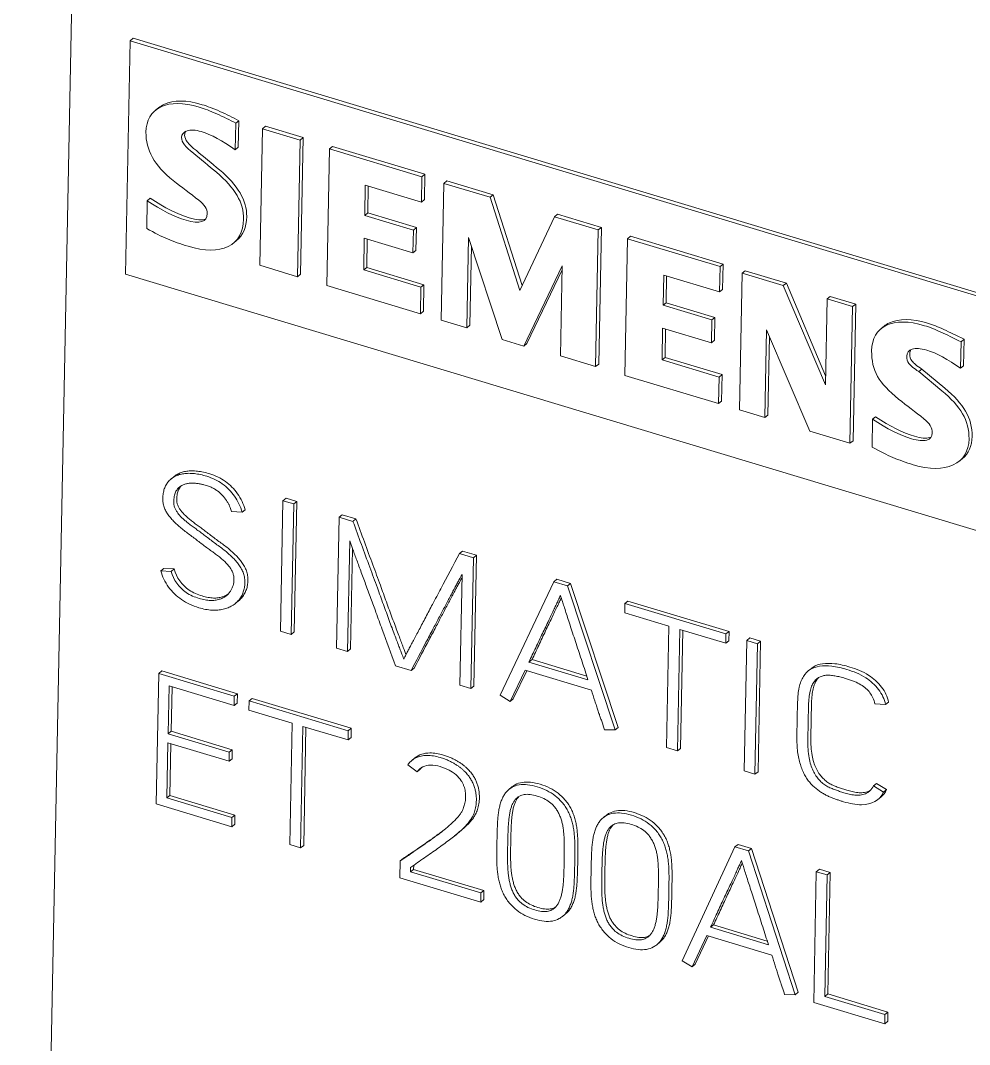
# Model space of a CAD drawing. Header units: inches. Extents: x 9220 to 92460, y -39241 to 4813.
# Drawn here: x 74477.16 to 74493.91, y -32942.68 to -32924.61 of the extents above; entities that cross this region are included whole.
import ezdxf

# ---------------------------------------------------------------- set-up
doc = ezdxf.new("R2010")
doc.units = ezdxf.units.IN
doc.header["$MEASUREMENT"] = 0

# ---------------------------------------------------------------- blocks, each defined once
blk = doc.blocks.new('A$C24EF5112')
at = {"color": 0, "linetype": 'Continuous', "lineweight": 0, "extrusion": (1.17636e-17, 0.017452, 0.999848)}
for p, q in [((-236.804, 316.416), (-241.044, 98.2)), ((-236.1, 215.206), (-235.963, 215.317)), ((-235.963, 215.317), (-196.91, 203.553)), ((-236.1, 215.206), (-236.305, 204.676)), ((-197.047, 203.442), (-236.1, 215.206)), ((-234.954, 212.066), (-234.817, 212.177)), ((-231.33, 211.486), (-231.353, 210.288)), ((-231.33, 211.486), (-231.192, 211.596)), ((-231.216, 210.399), (-231.192, 211.596)), ((-230.245, 205.071), (-230.125, 211.235)), ((-230.125, 211.235), (-229.988, 211.345)), ((-230.125, 211.235), (-228.42, 210.721)), ((-228.283, 210.832), (-229.988, 211.345)), ((-228.42, 210.721), (-228.54, 204.558)), ((-228.42, 210.721), (-228.283, 210.832)), ((-228.402, 204.668), (-228.283, 210.832)), ((-231.353, 210.288), (-231.216, 210.399)), ((-227.22, 204.16), (-227.101, 210.324)), ((-227.101, 210.324), (-226.963, 210.434)), ((-227.101, 210.324), (-222.929, 209.067)), ((-222.791, 209.178), (-226.963, 210.434)), ((-222.929, 209.067), (-222.951, 207.927)), ((-222.929, 209.067), (-222.791, 209.178)), ((-222.813, 208.038), (-222.791, 209.178)), ((-221.933, 208.767), (-221.796, 208.878)), ((-219.715, 208.251), (-221.796, 208.878)), ((-225.482, 208.689), (-225.508, 207.325)), ((-222.951, 207.927), (-225.482, 208.689)), ((-225.371, 207.435), (-225.347, 208.649)), ((-222.053, 202.604), (-221.933, 208.767)), ((-221.933, 208.767), (-219.853, 208.14)), ((-235.348, 206.735), (-235.324, 207.988)), ((-235.324, 207.988), (-235.186, 208.099)), ((-222.951, 207.927), (-222.813, 208.038)), ((-219.853, 208.14), (-219.715, 208.251)), ((-219.853, 208.14), (-218.504, 203.942)), ((-218.402, 204.161), (-219.715, 208.251)), ((-225.508, 207.325), (-225.371, 207.435)), ((-225.508, 207.325), (-223.312, 206.663)), ((-223.175, 206.774), (-225.371, 207.435)), ((-218.504, 203.942), (-216.945, 207.264)), ((-216.945, 207.264), (-216.808, 207.375)), ((-216.945, 207.264), (-214.967, 206.669)), ((-214.83, 206.779), (-216.808, 207.375)), ((-223.312, 206.663), (-223.332, 205.637)), ((-223.312, 206.663), (-223.175, 206.774)), ((-223.195, 205.747), (-223.175, 206.774)), ((-214.967, 206.669), (-215.087, 200.505)), ((-214.967, 206.669), (-214.83, 206.779)), ((-214.949, 200.616), (-214.83, 206.779)), ((-231.428, 206.078), (-231.291, 206.188)), ((-225.528, 206.298), (-225.556, 204.861)), ((-223.332, 205.637), (-225.528, 206.298)), ((-225.419, 204.972), (-225.394, 206.258)), ((-220.823, 206.324), (-220.902, 202.257)), ((-219.313, 201.722), (-220.823, 206.324)), ((-213.769, 200.108), (-213.649, 206.272)), ((-213.649, 206.272), (-213.512, 206.382)), ((-213.649, 206.272), (-209.474, 205.014)), ((-209.336, 205.124), (-213.512, 206.382)), ((-223.332, 205.637), (-223.195, 205.747)), ((-220.764, 202.368), (-220.695, 205.935)), ((-236.305, 204.676), (-197.252, 192.912)), ((-228.54, 204.558), (-230.245, 205.071)), ((-225.556, 204.861), (-225.419, 204.972)), ((-225.556, 204.861), (-222.972, 204.083)), ((-222.835, 204.194), (-225.419, 204.972)), ((-216.598, 205.051), (-218.332, 201.427)), ((-218.195, 201.538), (-216.601, 204.868)), ((-216.677, 200.984), (-216.598, 205.051)), ((-209.474, 205.014), (-209.496, 203.874)), ((-209.474, 205.014), (-209.336, 205.124)), ((-209.358, 203.985), (-209.336, 205.124)), ((-208.599, 198.551), (-208.48, 204.714)), ((-208.48, 204.714), (-208.342, 204.825)), ((-208.48, 204.714), (-206.619, 204.154)), ((-206.482, 204.265), (-208.342, 204.825)), ((-228.54, 204.558), (-228.402, 204.668)), ((-212.017, 204.633), (-212.044, 203.269)), ((-209.496, 203.874), (-212.017, 204.633)), ((-211.906, 203.38), (-211.883, 204.593)), ((-206.619, 204.154), (-206.482, 204.265)), ((-204.708, 200.089), (-206.482, 204.265)), ((-222.995, 202.888), (-227.22, 204.16)), ((-222.972, 204.083), (-222.995, 202.888)), ((-222.972, 204.083), (-222.835, 204.194)), ((-222.858, 202.998), (-222.835, 204.194)), ((-209.496, 203.874), (-209.358, 203.985)), ((-206.619, 204.154), (-204.716, 199.675)), ((-212.044, 203.269), (-211.906, 203.38)), ((-209.709, 202.718), (-211.906, 203.38)), ((-204.716, 199.675), (-204.641, 203.558)), ((-204.641, 203.558), (-204.504, 203.669)), ((-204.641, 203.558), (-203.49, 203.211)), ((-203.353, 203.322), (-204.504, 203.669)), ((-203.49, 203.211), (-203.353, 203.322)), ((-203.472, 197.159), (-203.353, 203.322)), ((-222.995, 202.888), (-222.858, 202.998)), ((-212.044, 203.269), (-209.846, 202.607)), ((-203.49, 203.211), (-203.61, 197.048)), ((-220.902, 202.257), (-222.053, 202.604)), ((-220.902, 202.257), (-220.764, 202.368)), ((-209.846, 202.607), (-209.866, 201.58)), ((-209.846, 202.607), (-209.709, 202.718)), ((-209.729, 201.691), (-209.709, 202.718)), ((-212.064, 202.242), (-212.091, 200.806)), ((-209.866, 201.58), (-212.064, 202.242)), ((-211.954, 200.916), (-211.929, 202.202)), ((-207.372, 202.158), (-207.449, 198.204)), ((-205.419, 197.593), (-207.372, 202.158)), ((-202.208, 202.214), (-202.071, 202.325)), ((-218.332, 201.427), (-219.313, 201.722)), ((-218.332, 201.427), (-218.195, 201.538)), ((-209.866, 201.58), (-209.729, 201.691)), ((-207.311, 198.315), (-207.243, 201.856)), ((-198.595, 201.625), (-198.618, 200.427)), ((-198.595, 201.625), (-198.458, 201.736)), ((-198.481, 200.538), (-198.458, 201.736)), ((-215.087, 200.505), (-216.677, 200.984)), ((-215.087, 200.505), (-214.949, 200.616)), ((-212.091, 200.806), (-211.954, 200.916)), ((-212.091, 200.806), (-209.519, 200.031)), ((-209.382, 200.141), (-211.954, 200.916)), ((-198.618, 200.427), (-198.481, 200.538)), ((-209.542, 198.835), (-213.769, 200.108)), ((-209.519, 200.031), (-209.382, 200.141)), ((-209.405, 198.946), (-209.382, 200.141)), ((-200.506, 200.274), (-200.369, 200.385)), ((-200.506, 200.274), (-199.47, 199.411)), ((-199.333, 199.522), (-200.369, 200.385)), ((-209.519, 200.031), (-209.542, 198.835)), ((-209.542, 198.835), (-209.405, 198.946)), ((-207.449, 198.204), (-208.599, 198.551)), ((-207.449, 198.204), (-207.311, 198.315)), ((-202.589, 198.128), (-202.452, 198.238)), ((-202.613, 196.874), (-202.589, 198.128)), ((-203.61, 197.048), (-205.419, 197.593)), ((-203.61, 197.048), (-203.472, 197.159)), ((-198.678, 196.236), (-198.541, 196.347)), ((-234.097, 195.555), (-234.234, 195.444)), ((-229.061, 194.563), (-229.198, 194.452)), ((-228.576, 194.417), (-229.061, 194.563)), ((-230.902, 194.047), (-231.04, 193.937)), ((-229.198, 194.452), (-229.312, 188.566)), ((-228.714, 194.306), (-229.198, 194.452)), ((-228.828, 188.42), (-228.714, 194.306)), ((-228.576, 194.417), (-228.714, 194.306)), ((-228.691, 188.531), (-228.576, 194.417)), ((-231.516, 193.965), (-231.04, 193.937)), ((-226.66, 193.704), (-226.775, 187.802)), ((-226.523, 193.815), (-226.66, 193.704)), ((-226.04, 193.518), (-226.66, 193.704)), ((-225.903, 193.628), (-226.523, 193.815)), ((-225.903, 193.628), (-226.04, 193.518)), ((-226.281, 187.653), (-226.184, 192.639)), ((-226.144, 187.764), (-226.056, 192.28)), ((-221.099, 192.181), (-221.236, 192.07)), ((-220.606, 191.881), (-221.236, 192.07)), ((-220.469, 191.991), (-221.099, 192.181)), ((-220.721, 185.978), (-220.606, 191.881)), ((-220.469, 191.991), (-220.606, 191.881)), ((-220.584, 186.089), (-220.469, 191.991)), ((-234.578, 191.399), (-234.715, 191.289)), ((-234.238, 191.26), (-234.715, 191.289)), ((-234.101, 191.371), (-234.578, 191.399)), ((-234.101, 191.371), (-234.238, 191.26)), ((-221.118, 191.129), (-221.215, 186.127)), ((-216.837, 190.905), (-216.974, 190.795)), ((-216.217, 190.719), (-216.837, 190.905)), ((-216.974, 190.795), (-219.402, 185.671)), ((-216.354, 190.608), (-216.974, 190.795)), ((-216.217, 190.719), (-216.354, 190.608)), ((-214.211, 184.108), (-216.354, 190.608)), ((-214.073, 184.218), (-216.217, 190.719)), ((-231.217, 189.918), (-231.354, 189.808)), ((-213.631, 189.923), (-213.769, 189.813)), ((-209.069, 188.549), (-213.631, 189.923)), ((-213.769, 189.813), (-213.777, 189.395)), ((-209.207, 188.438), (-213.769, 189.813)), ((-213.777, 189.395), (-211.781, 188.794)), ((-229.312, 188.566), (-228.828, 188.42)), ((-228.691, 188.531), (-228.828, 188.42)), ((-211.781, 188.794), (-211.888, 183.317)), ((-211.394, 183.168), (-211.287, 188.645)), ((-211.287, 188.645), (-209.215, 188.021)), ((-211.257, 183.279), (-211.153, 188.605)), ((-209.069, 188.549), (-209.207, 188.438)), ((-209.077, 188.132), (-209.069, 188.549)), ((-209.215, 188.021), (-209.207, 188.438)), ((-209.077, 188.132), (-209.215, 188.021)), ((-208.267, 188.147), (-208.382, 182.261)), ((-208.13, 188.258), (-208.267, 188.147)), ((-207.783, 188.001), (-208.267, 188.147)), ((-207.646, 188.112), (-208.13, 188.258)), ((-207.646, 188.112), (-207.783, 188.001)), ((-207.76, 182.226), (-207.646, 188.112)), ((-226.775, 187.802), (-226.281, 187.653)), ((-226.144, 187.764), (-226.281, 187.653)), ((-207.897, 182.115), (-207.783, 188.001)), ((-217.959, 187.283), (-218.097, 187.172)), ((-215.433, 186.37), (-218.097, 187.172)), ((-215.487, 186.538), (-217.959, 187.283)), ((-234.806, 186.659), (-234.921, 180.773)), ((-234.669, 186.769), (-234.806, 186.659)), ((-231.394, 185.631), (-234.806, 186.659)), ((-231.257, 185.742), (-234.669, 186.769)), ((-224.121, 187.002), (-223.414, 186.789)), ((-223.277, 186.9), (-223.414, 186.789)), ((-218.94, 185.4), (-218.27, 186.804)), ((-218.803, 185.511), (-218.196, 186.782)), ((-218.27, 186.804), (-215.277, 185.903)), ((-205.353, 186.886), (-205.491, 186.775)), ((-234.381, 183.937), (-234.339, 186.098)), ((-234.339, 186.098), (-231.402, 185.213)), ((-234.244, 184.048), (-234.205, 186.058)), ((-231.257, 185.742), (-231.394, 185.631)), ((-231.265, 185.324), (-231.257, 185.742)), ((-221.215, 186.127), (-220.721, 185.978)), ((-220.584, 186.089), (-220.721, 185.978)), ((-231.402, 185.213), (-231.394, 185.631)), ((-231.265, 185.324), (-231.402, 185.213)), ((-230.729, 185.422), (-230.737, 185.005)), ((-230.591, 185.533), (-230.729, 185.422)), ((-226.252, 184.074), (-230.729, 185.422)), ((-226.114, 184.184), (-230.591, 185.533)), ((-219.402, 185.671), (-218.94, 185.4)), ((-218.803, 185.511), (-218.94, 185.4)), ((-205.973, 185.373), (-206.003, 183.817)), ((-205.372, 183.779), (-205.342, 185.335)), ((-202.487, 185.294), (-202.01, 185.25)), ((-201.873, 185.36), (-202.01, 185.25)), ((-230.737, 185.005), (-228.779, 184.415)), ((-205.509, 183.669), (-205.479, 185.224)), ((-228.779, 184.415), (-228.885, 178.938)), ((-234.244, 184.048), (-234.381, 183.937)), ((-231.625, 183.106), (-234.381, 183.937)), ((-231.487, 183.217), (-234.244, 184.048)), ((-228.4, 178.792), (-228.294, 184.269)), ((-228.294, 184.269), (-226.26, 183.656)), ((-228.263, 178.903), (-228.16, 184.228)), ((-226.26, 183.656), (-226.252, 184.074)), ((-226.114, 184.184), (-226.252, 184.074)), ((-226.122, 183.767), (-226.114, 184.184)), ((-214.688, 184.12), (-214.211, 184.108)), ((-214.073, 184.218), (-214.211, 184.108)), ((-234.438, 181.039), (-234.389, 183.527)), ((-234.389, 183.527), (-231.633, 182.697)), ((-234.3, 181.149), (-234.255, 183.487)), ((-226.122, 183.767), (-226.26, 183.656)), ((-231.633, 182.697), (-231.625, 183.106)), ((-231.487, 183.217), (-231.625, 183.106)), ((-231.495, 182.808), (-231.487, 183.217)), ((-211.888, 183.317), (-211.394, 183.168)), ((-211.257, 183.279), (-211.394, 183.168)), ((-231.495, 182.808), (-231.633, 182.697)), ((-223.566, 182.54), (-223.142, 182.223)), ((-223.249, 182.847), (-223.386, 182.737)), ((-223.005, 182.334), (-223.142, 182.223)), ((-208.382, 182.261), (-207.897, 182.115)), ((-207.76, 182.226), (-207.897, 182.115)), ((-202.412, 181.694), (-202.549, 181.583)), ((-202.097, 181.307), (-202.549, 181.583)), ((-201.959, 181.417), (-202.412, 181.694)), ((-234.3, 181.149), (-234.438, 181.039)), ((-231.363, 180.265), (-234.3, 181.149)), ((-218.863, 181.536), (-219.001, 181.425)), ((-201.959, 181.417), (-202.097, 181.307)), ((-234.921, 180.773), (-231.508, 179.745)), ((-231.5, 180.154), (-234.438, 181.039)), ((-202.213, 181.081), (-202.35, 180.97)), ((-231.363, 180.265), (-231.5, 180.154)), ((-231.371, 179.855), (-231.363, 180.265)), ((-214.614, 180.256), (-214.752, 180.145)), ((-231.508, 179.745), (-231.5, 180.154)), ((-231.371, 179.855), (-231.508, 179.745)), ((-221.32, 179.438), (-221.457, 179.327)), ((-228.885, 178.938), (-228.4, 178.792)), ((-228.263, 178.903), (-228.4, 178.792)), ((-219.54, 179.129), (-219.542, 179.039)), ((-219.057, 178.893), (-219.055, 178.983)), ((-218.92, 179.003), (-218.918, 179.093)), ((-208.799, 178.833), (-211.184, 173.697)), ((-208.662, 178.944), (-208.799, 178.833)), ((-208.191, 178.65), (-208.799, 178.833)), ((-208.054, 178.76), (-208.662, 178.944)), ((-223.713, 178.347), (-223.771, 178.307)), ((-208.054, 178.76), (-208.191, 178.65)), ((-206.089, 172.162), (-208.191, 178.65)), ((-205.952, 172.273), (-208.054, 178.76)), ((-223.909, 178.197), (-223.923, 177.443)), ((-223.771, 178.307), (-223.909, 178.197)), ((-223.85, 178.237), (-223.909, 178.197)), ((-223.44, 177.71), (-223.436, 177.906)), ((-223.303, 177.82), (-223.299, 178.002)), ((-216.508, 178.215), (-216.51, 178.125)), ((-216.034, 177.982), (-216.033, 178.072)), ((-215.897, 178.093), (-215.895, 178.183)), ((-223.923, 177.443), (-220.273, 176.344)), ((-223.303, 177.82), (-223.44, 177.71)), ((-220.265, 176.753), (-223.44, 177.71)), ((-220.128, 176.864), (-223.303, 177.82)), ((-215.291, 177.849), (-215.293, 177.759)), ((-214.808, 177.613), (-214.806, 177.703)), ((-214.671, 177.723), (-214.669, 177.813)), ((-205.13, 177.711), (-205.245, 171.817)), ((-204.993, 177.822), (-205.13, 177.711)), ((-204.646, 177.565), (-205.13, 177.711)), ((-204.508, 177.676), (-204.993, 177.822)), ((-204.752, 172.088), (-204.646, 177.565)), ((-204.508, 177.676), (-204.646, 177.565)), ((-204.615, 172.199), (-204.508, 177.676)), ((-220.273, 176.344), (-220.265, 176.753)), ((-220.128, 176.864), (-220.265, 176.753)), ((-220.136, 176.455), (-220.128, 176.864)), ((-212.259, 176.935), (-212.261, 176.845)), ((-211.785, 176.702), (-211.784, 176.792)), ((-211.648, 176.813), (-211.646, 176.903)), ((-220.136, 176.455), (-220.273, 176.344)), ((-216.441, 175.811), (-216.578, 175.7)), ((-209.765, 175.315), (-209.902, 175.204)), ((-207.288, 174.417), (-209.902, 175.204)), ((-207.341, 174.585), (-209.765, 175.315)), ((-210.73, 173.428), (-210.072, 174.836)), ((-210.593, 173.539), (-209.997, 174.813)), ((-210.072, 174.836), (-207.135, 173.951)), ((-212.192, 174.531), (-212.329, 174.42)), ((-211.184, 173.697), (-210.73, 173.428)), ((-210.593, 173.539), (-210.73, 173.428)), ((-206.558, 172.171), (-206.089, 172.162)), ((-205.952, 172.273), (-206.089, 172.162)), ((-204.615, 172.199), (-204.752, 172.088)), ((-202.034, 171.27), (-204.752, 172.088)), ((-201.896, 171.38), (-204.615, 172.199)), ((-205.245, 171.817), (-202.042, 170.852)), ((-202.042, 170.852), (-202.034, 171.27)), ((-201.904, 170.963), (-202.042, 170.852)), ((-201.896, 171.38), (-202.034, 171.27)), ((-201.904, 170.963), (-201.896, 171.38))]:
    blk.add_line(p, q, dxfattribs=at)
at = {"color": 0, "linetype": 'Continuous', "lineweight": 0}
for points, knots in [([(-232.049, 212.016), (-232.345, 212.149), (-232.61, 212.249), (-233.556, 212.534), (-234.134, 212.539), (-234.662, 212.286), (-234.744, 212.235), (-234.817, 212.177)], [0, 0, 0, 0, 0.0870431, 0.0870431, 0.3538337, 0.3538337, 0.4094226, 0.4094226, 0.4094226, 0.4094226]), ([(-234.148, 208.895), (-234.574, 209.23), (-234.889, 209.58), (-235.289, 210.305), (-235.387, 210.684), (-235.369, 211.63), (-235.145, 212.011), (-234.271, 212.428), (-233.693, 212.424), (-232.747, 212.138), (-232.482, 212.038), (-232.186, 211.905)], [0, 0, 0, 0, 0.190493, 0.190493, 0.380109, 0.380109, 0.646166, 0.646166, 0.912957, 0.912957, 1, 1, 1, 1]), ([(-231.353, 210.288), (-231.926, 210.697), (-232.436, 210.969), (-233.15, 211.184), (-233.365, 211.197), (-233.687, 211.086), (-233.769, 210.983), (-233.776, 210.636), (-233.599, 210.403), (-233.241, 210.135)], [0, 0, 0, 0, 0.336425, 0.336425, 0.537425, 0.537425, 0.738425, 0.738425, 1, 1, 1, 1]), ([(-233.104, 210.246), (-233.462, 210.513), (-233.638, 210.747), (-233.633, 211.011), (-233.616, 211.07), (-233.581, 211.119)], [0, 0, 0, 0, 0.2615751, 0.2615751, 0.3531401, 0.3531401, 0.3531401, 0.3531401]), ([(-231.291, 206.188), (-230.996, 206.426), (-230.844, 206.786), (-230.821, 207.991), (-231.236, 208.689), (-232.413, 209.67), (-232.758, 209.958), (-233.104, 210.246)], [0.4589958, 0.4589958, 0.4589958, 0.4589958, 0.6327369, 0.6327369, 0.8922629, 0.8922629, 1, 1, 1, 1]), ([(-233.241, 210.135), (-232.896, 209.847), (-232.55, 209.559), (-231.373, 208.578), (-230.958, 207.88), (-230.984, 206.557), (-231.216, 206.146), (-232.127, 205.703), (-232.729, 205.706), (-233.823, 206.035), (-234.133, 206.145), (-234.683, 206.377), (-234.996, 206.534), (-235.348, 206.735)], [0, 0, 0, 0, 0.107737, 0.107737, 0.367263, 0.367263, 0.583782, 0.583782, 0.800301, 0.800301, 0.899812, 0.899812, 1, 1, 1, 1]), ([(-235.324, 207.988), (-234.681, 207.558), (-234.098, 207.265), (-232.944, 206.917), (-232.625, 207.02), (-232.614, 207.612), (-232.74, 207.809), (-233.379, 208.306), (-233.765, 208.6), (-234.148, 208.895)], [0, 0, 0, 0, 0.271106, 0.271106, 0.594872, 0.594872, 0.757603, 0.757603, 1, 1, 1, 1]), ([(-232.686, 207.167), (-232.844, 207.098), (-233.094, 207.114), (-233.961, 207.375), (-234.544, 207.669), (-235.186, 208.099)], [0.5532672, 0.5532672, 0.5532672, 0.5532672, 0.7288942, 0.7288942, 1, 1, 1, 1]), ([(-201.414, 199.034), (-201.858, 199.386), (-202.173, 199.728), (-202.553, 200.398), (-202.64, 200.78), (-202.621, 201.776), (-202.4, 202.16), (-201.534, 202.569), (-200.961, 202.564), (-200.02, 202.28), (-199.776, 202.186), (-199.51, 202.062)], [0, 0, 0, 0, 0.19971, 0.19971, 0.399753, 0.399753, 0.659809, 0.659809, 0.918546, 0.918546, 1, 1, 1, 1]), ([(-199.373, 202.173), (-199.639, 202.297), (-199.883, 202.391), (-200.823, 202.674), (-201.397, 202.679), (-201.919, 202.433), (-202, 202.383), (-202.071, 202.325)], [0, 0, 0, 0, 0.0814541, 0.0814541, 0.3401907, 0.3401907, 0.3940532, 0.3940532, 0.3940532, 0.3940532]), ([(-198.618, 200.427), (-199.191, 200.836), (-199.702, 201.108), (-200.425, 201.326), (-200.644, 201.342), (-200.965, 201.24), (-201.047, 201.136), (-201.053, 200.846), (-201.019, 200.734), (-200.947, 200.641)], [0, 0, 0, 0, 0.365369, 0.365369, 0.591402, 0.591402, 0.817435, 0.817435, 1, 1, 1, 1]), ([(-200.809, 200.752), (-200.882, 200.844), (-200.916, 200.956), (-200.912, 201.159), (-200.894, 201.22), (-200.861, 201.27)], [0, 0, 0, 0, 0.1825652, 0.1825652, 0.284793, 0.284793, 0.284793, 0.284793]), ([(-199.47, 199.411), (-199.043, 199.064), (-198.73, 198.719), (-198.326, 198.031), (-198.23, 197.654), (-198.249, 196.677), (-198.486, 196.286), (-199.414, 195.85), (-200.015, 195.851), (-201.092, 196.176), (-201.399, 196.285), (-201.948, 196.517), (-202.261, 196.673), (-202.613, 196.874)], [0, 0, 0, 0, 0.166267, 0.166267, 0.333864, 0.333864, 0.563473, 0.563473, 0.792485, 0.792485, 0.895891, 0.895891, 1, 1, 1, 1]), ([(-198.541, 196.347), (-198.256, 196.577), (-198.11, 196.912), (-198.093, 197.765), (-198.189, 198.142), (-198.592, 198.83), (-198.906, 199.175), (-199.333, 199.522)], [0.4868122, 0.4868122, 0.4868122, 0.4868122, 0.6661356, 0.6661356, 0.8337334, 0.8337334, 1, 1, 1, 1]), ([(-202.589, 198.128), (-201.946, 197.698), (-201.364, 197.404), (-200.546, 197.158), (-200.316, 197.138), (-199.985, 197.236), (-199.901, 197.341), (-199.893, 197.734), (-200.018, 197.953), (-200.654, 198.447), (-201.034, 198.74), (-201.414, 199.034)], [0, 0, 0, 0, 0.246352, 0.246352, 0.38282, 0.38282, 0.517391, 0.517391, 0.712346, 0.712346, 1, 1, 1, 1]), ([(-199.949, 197.321), (-199.969, 197.313), (-199.99, 197.305), (-200.179, 197.249), (-200.409, 197.268), (-201.226, 197.515), (-201.809, 197.808), (-202.452, 198.238)], [0.5987874, 0.5987874, 0.5987874, 0.5987874, 0.6171795, 0.6171795, 0.7536479, 0.7536479, 1, 1, 1, 1]), ([(-231.04, 193.937), (-231.114, 194.185), (-231.286, 194.552), (-231.632, 194.966), (-231.932, 195.223), (-232.272, 195.425), (-232.608, 195.552), (-232.918, 195.631), (-233.19, 195.677), (-233.443, 195.692), (-233.675, 195.677), (-233.884, 195.633), (-234.069, 195.559), (-234.229, 195.456), (-234.364, 195.326), (-234.475, 195.17), (-234.558, 194.989), (-234.608, 194.782), (-234.627, 194.568), (-234.617, 194.359), (-234.571, 194.165), (-234.487, 193.983), (-234.376, 193.812), (-234.247, 193.646), (-234.097, 193.486), (-233.93, 193.331), (-233.749, 193.177), (-233.555, 193.029), (-233.353, 192.881), (-233.15, 192.726), (-232.95, 192.569), (-232.752, 192.419), (-232.56, 192.277), (-232.373, 192.145), (-232.194, 192.017), (-232.029, 191.886), (-231.878, 191.756), (-231.743, 191.624), (-231.628, 191.488), (-231.53, 191.35), (-231.457, 191.203), (-231.416, 191.045), (-231.407, 190.895), (-231.42, 190.754), (-231.451, 190.623), (-231.499, 190.489), (-231.567, 190.36), (-231.66, 190.244), (-231.775, 190.143), (-231.913, 190.059), (-232.078, 189.997), (-232.265, 189.955), (-232.48, 189.943), (-232.724, 189.973), (-233.092, 190.065), (-233.734, 190.329), (-234.159, 190.886), (-234.238, 191.26)], [0, 0, 0, 0, 0.05319, 0.078663, 0.104283, 0.130544, 0.158556, 0.180308, 0.200842, 0.220354, 0.238803, 0.256184, 0.272799, 0.288924, 0.30483, 0.320864, 0.337113, 0.353719, 0.371067, 0.385724, 0.399243, 0.41223, 0.425352, 0.438934, 0.453177, 0.468116, 0.483702, 0.499998, 0.516758, 0.533702, 0.550831, 0.567195, 0.583074, 0.598471, 0.613204, 0.627109, 0.640228, 0.652514, 0.663994, 0.674841, 0.685402, 0.696353, 0.708269, 0.717961, 0.728511, 0.740059, 0.752221, 0.764717, 0.777787, 0.791539, 0.806134, 0.821818, 0.838728, 0.857192, 0.877573, 0.922224, 1, 1, 1, 1]), ([(-230.902, 194.047), (-230.977, 194.295), (-231.149, 194.663), (-231.495, 195.076), (-231.794, 195.333), (-232.134, 195.536), (-232.47, 195.662), (-232.781, 195.742), (-233.053, 195.787), (-233.306, 195.802), (-233.538, 195.788), (-233.747, 195.744), (-233.932, 195.669), (-234.042, 195.598), (-234.094, 195.557), (-234.097, 195.555)], [0, 0, 0, 0, 0.0531897, 0.0786633, 0.1042827, 0.1305439, 0.1585565, 0.1803079, 0.2008424, 0.2203536, 0.2388032, 0.2561841, 0.2727989, 0.2889235, 0.2898062, 0.2898062, 0.2898062, 0.2898062]), ([(-234.715, 191.289), (-234.641, 191.035), (-234.464, 190.657), (-234.097, 190.237), (-233.773, 189.975), (-233.399, 189.766), (-233.031, 189.63), (-232.693, 189.545), (-232.403, 189.508), (-232.136, 189.513), (-231.892, 189.551), (-231.673, 189.617), (-231.481, 189.712), (-231.315, 189.833), (-231.176, 189.977), (-231.066, 190.145), (-230.983, 190.329), (-230.931, 190.527), (-230.911, 190.738), (-230.923, 190.954), (-230.974, 191.169), (-231.065, 191.371), (-231.186, 191.559), (-231.326, 191.74), (-231.489, 191.911), (-231.669, 192.075), (-231.862, 192.237), (-232.07, 192.391), (-232.283, 192.545), (-232.495, 192.704), (-232.699, 192.86), (-232.893, 193.007), (-233.076, 193.143), (-233.251, 193.271), (-233.417, 193.395), (-233.569, 193.518), (-233.708, 193.637), (-233.831, 193.757), (-233.935, 193.879), (-234.022, 194.003), (-234.087, 194.133), (-234.124, 194.27), (-234.133, 194.444), (-234.113, 194.638), (-234.057, 194.837), (-233.959, 194.986), (-233.836, 195.093), (-233.701, 195.174), (-233.55, 195.223), (-233.391, 195.247), (-233.228, 195.251), (-233.064, 195.231), (-232.909, 195.201), (-232.769, 195.171), (-232.625, 195.133), (-232.475, 195.08), (-232.317, 195.004), (-232.177, 194.913), (-232.052, 194.813), (-231.941, 194.708), (-231.845, 194.598), (-231.762, 194.486), (-231.691, 194.373), (-231.632, 194.262), (-231.572, 194.126), (-231.535, 194.028), (-231.516, 193.965)], [0, 0, 0, 0, 0.054433, 0.080645, 0.107649, 0.136333, 0.167764, 0.190896, 0.212776, 0.233742, 0.253746, 0.272641, 0.290711, 0.308158, 0.325169, 0.342056, 0.35861, 0.374612, 0.390399, 0.406605, 0.42158, 0.435977, 0.450416, 0.465166, 0.480471, 0.496426, 0.513007, 0.530277, 0.547915, 0.565557, 0.583207, 0.598905, 0.614021, 0.628557, 0.642344, 0.65523, 0.667243, 0.678389, 0.688752, 0.698498, 0.70787, 0.717351, 0.727432, 0.745625, 0.761675, 0.776279, 0.790119, 0.803441, 0.816579, 0.829579, 0.842352, 0.855077, 0.867088, 0.877593, 0.886609, 0.899659, 0.911663, 0.922836, 0.933351, 0.94327, 0.952722, 0.961767, 0.970415, 0.97875, 0.986578, 1, 1, 1, 1]), ([(-231.217, 189.918), (-231.205, 189.928), (-231.142, 189.981), (-231.039, 190.088), (-230.928, 190.255), (-230.846, 190.44), (-230.794, 190.638), (-230.774, 190.848), (-230.786, 191.064), (-230.836, 191.279), (-230.928, 191.481), (-231.048, 191.669), (-231.189, 191.85), (-231.352, 192.021), (-231.532, 192.185), (-231.725, 192.347), (-231.932, 192.502), (-232.145, 192.656), (-232.358, 192.815), (-232.562, 192.971), (-232.756, 193.117), (-232.938, 193.254), (-233.114, 193.382), (-233.28, 193.506), (-233.432, 193.628), (-233.57, 193.748), (-233.693, 193.867), (-233.797, 193.99), (-233.884, 194.114), (-233.95, 194.244), (-233.987, 194.381), (-233.996, 194.555), (-233.976, 194.749), (-233.92, 194.948), (-233.846, 195.06), (-233.8, 195.11), (-233.792, 195.118)], [0.3040931, 0.3040931, 0.3040931, 0.3040931, 0.3081579, 0.3251686, 0.3420564, 0.3586104, 0.3746124, 0.3903988, 0.4066055, 0.4215805, 0.4359769, 0.4504156, 0.4651657, 0.4804714, 0.4964258, 0.5130065, 0.530277, 0.5479149, 0.5655573, 0.5832068, 0.5989046, 0.6140209, 0.6285566, 0.6423437, 0.6552303, 0.6672431, 0.6783886, 0.6887522, 0.6984979, 0.7078698, 0.7173513, 0.7274318, 0.7456252, 0.7616745, 0.7762789, 0.7790972, 0.7790972, 0.7790972, 0.7790972]), ([(-223.645, 187.508), (-223.658, 187.54), (-223.692, 187.628), (-223.752, 187.789), (-223.831, 188), (-223.924, 188.247), (-224.028, 188.526), (-224.143, 188.833), (-224.266, 189.166), (-224.397, 189.518), (-224.531, 189.885), (-224.667, 190.259), (-224.865, 190.818), (-225.287, 191.94), (-225.648, 192.938), (-225.903, 193.628)], [0.0143772, 0.0143772, 0.0143772, 0.0143772, 0.0297205, 0.0573648, 0.0919327, 0.1318188, 0.177023, 0.2267742, 0.2803012, 0.3376042, 0.3971417, 0.457373, 0.5182998, 0.6666976, 1, 1, 1, 1]), ([(-223.745, 187.309), (-223.754, 187.331), (-223.78, 187.391), (-223.826, 187.51), (-223.889, 187.678), (-223.968, 187.889), (-224.061, 188.137), (-224.165, 188.416), (-224.28, 188.723), (-224.403, 189.055), (-224.534, 189.408), (-224.669, 189.774), (-224.804, 190.149), (-225.002, 190.708), (-225.425, 191.83), (-225.785, 192.828), (-226.04, 193.518)], [0, 0, 0, 0, 0.010603, 0.029721, 0.057365, 0.091933, 0.131819, 0.177023, 0.226774, 0.280301, 0.337604, 0.397142, 0.457373, 0.5183, 0.666698, 1, 1, 1, 1]), ([(-226.184, 192.639), (-226.144, 192.524), (-226.076, 192.336), (-225.978, 192.067), (-225.888, 191.825), (-225.791, 191.562), (-225.687, 191.282), (-225.578, 190.988), (-225.465, 190.681), (-225.351, 190.365), (-225.235, 190.045), (-225.118, 189.725), (-224.944, 189.259), (-224.616, 188.351), (-224.321, 187.549), (-224.121, 187.002)], [0, 0, 0, 0, 0.06106, 0.099922, 0.14322, 0.189835, 0.239768, 0.292321, 0.346798, 0.403198, 0.460331, 0.517006, 0.573222, 0.708847, 1, 1, 1, 1]), ([(-221.236, 192.07), (-221.514, 191.54), (-221.914, 190.772), (-222.377, 189.915), (-222.603, 189.486), (-222.755, 189.198), (-222.903, 188.916), (-223.046, 188.646), (-223.18, 188.391), (-223.306, 188.157), (-223.419, 187.944), (-223.519, 187.754), (-223.602, 187.592), (-223.676, 187.446), (-223.722, 187.356), (-223.745, 187.309)], [0, 0, 0, 0, 0.333607, 0.482381, 0.543674, 0.604127, 0.66374, 0.721045, 0.774573, 0.824326, 0.869494, 0.90927, 0.943654, 0.971041, 1, 1, 1, 1]), ([(-231.682, 190.229), (-231.712, 190.209), (-231.793, 190.163), (-231.94, 190.108), (-232.127, 190.065), (-232.342, 190.054), (-232.587, 190.084), (-232.955, 190.176), (-233.597, 190.44), (-234.021, 190.996), (-234.101, 191.371)], [0.7823204, 0.7823204, 0.7823204, 0.7823204, 0.791539, 0.8061344, 0.8218179, 0.8387283, 0.8571917, 0.8775734, 0.9222236, 1, 1, 1, 1]), ([(-223.414, 186.789), (-223.19, 187.213), (-222.865, 187.836), (-222.492, 188.536), (-222.304, 188.899), (-222.174, 189.146), (-222.044, 189.393), (-221.915, 189.636), (-221.791, 189.871), (-221.671, 190.097), (-221.557, 190.312), (-221.449, 190.513), (-221.349, 190.697), (-221.239, 190.9), (-221.163, 191.042), (-221.118, 191.129)], [0, 0, 0, 0, 0.292908, 0.428555, 0.485254, 0.542185, 0.599349, 0.655633, 0.709924, 0.762221, 0.811913, 0.858388, 0.901646, 0.940341, 1, 1, 1, 1]), ([(-223.277, 186.9), (-223.053, 187.324), (-222.728, 187.947), (-222.355, 188.647), (-222.167, 189.009), (-222.037, 189.257), (-221.907, 189.504), (-221.778, 189.746), (-221.653, 189.982), (-221.534, 190.208), (-221.42, 190.422), (-221.312, 190.623), (-221.213, 190.806), (-221.15, 190.921), (-221.121, 190.975)], [0, 0, 0, 0, 0.2929078, 0.4285554, 0.4852542, 0.5421854, 0.5993494, 0.6556332, 0.7099237, 0.7622209, 0.8119129, 0.8583879, 0.9016464, 0.9389804, 0.9389804, 0.9389804, 0.9389804]), ([(-218.097, 187.172), (-217.996, 187.387), (-217.844, 187.71), (-217.64, 188.14), (-217.49, 188.458), (-217.344, 188.763), (-217.206, 189.049), (-217.078, 189.315), (-216.963, 189.558), (-216.863, 189.771), (-216.769, 189.975), (-216.708, 190.106), (-216.674, 190.177)], [0, 0, 0, 0, 0.213555, 0.322385, 0.429273, 0.530912, 0.627303, 0.716735, 0.797501, 0.8696, 0.929268, 1, 1, 1, 1]), ([(-217.959, 187.283), (-217.859, 187.497), (-217.707, 187.821), (-217.503, 188.251), (-217.352, 188.568), (-217.207, 188.873), (-217.069, 189.16), (-216.941, 189.426), (-216.826, 189.668), (-216.727, 189.88), (-216.666, 190.011), (-216.639, 190.07)], [0, 0, 0, 0, 0.2135552, 0.3223846, 0.4292732, 0.5309125, 0.627303, 0.7167354, 0.7975007, 0.8696005, 0.9275653, 0.9275653, 0.9275653, 0.9275653]), ([(-216.674, 190.177), (-216.645, 190.088), (-216.591, 189.922), (-216.509, 189.665), (-216.422, 189.395), (-216.322, 189.088), (-216.212, 188.75), (-216.093, 188.385), (-215.965, 187.998), (-215.832, 187.595), (-215.653, 187.05), (-215.52, 186.641), (-215.433, 186.37)], [0, 0, 0, 0, 0.070864, 0.130556, 0.202632, 0.283303, 0.372569, 0.468827, 0.57047, 0.6775, 0.786482, 1, 1, 1, 1]), ([(-201.873, 185.36), (-201.914, 185.61), (-202.144, 186.079), (-202.806, 186.661), (-203.556, 186.949), (-204.261, 187.114), (-204.834, 187.126), (-205.18, 187.012), (-205.327, 186.907), (-205.353, 186.886)], [0, 0, 0, 0, 0.1162241, 0.2362296, 0.3879109, 0.5075639, 0.6083255, 0.6964159, 0.7164468, 0.7164468, 0.7164468, 0.7164468]), ([(-202.01, 185.25), (-202.051, 185.499), (-202.282, 185.968), (-202.943, 186.55), (-203.693, 186.838), (-204.399, 187.004), (-204.971, 187.015), (-205.429, 186.865), (-205.75, 186.524), (-205.931, 186.01), (-205.969, 185.6), (-205.973, 185.373)], [0, 0, 0, 0, 0.116224, 0.23623, 0.387911, 0.507564, 0.608325, 0.696416, 0.783359, 0.882014, 1, 1, 1, 1]), ([(-205.479, 185.224), (-205.477, 185.34), (-205.466, 185.553), (-205.422, 185.842), (-205.35, 186.075), (-205.253, 186.259), (-205.135, 186.4), (-204.992, 186.498), (-204.828, 186.557), (-204.646, 186.583), (-204.446, 186.573), (-204.23, 186.538), (-204, 186.488), (-203.725, 186.412), (-203.427, 186.309), (-203.131, 186.164), (-202.889, 185.994), (-202.7, 185.789), (-202.564, 185.552), (-202.507, 185.382), (-202.487, 185.294)], [0, 0, 0, 0, 0.077676, 0.144921, 0.202602, 0.253362, 0.299861, 0.343683, 0.386847, 0.430956, 0.477234, 0.526469, 0.578786, 0.634374, 0.714421, 0.78217, 0.839516, 0.891401, 0.943619, 1, 1, 1, 1]), ([(-205.342, 185.335), (-205.34, 185.45), (-205.328, 185.664), (-205.285, 185.952), (-205.213, 186.186), (-205.124, 186.353), (-205.057, 186.439), (-205.028, 186.47)], [0, 0, 0, 0, 0.0776763, 0.1449212, 0.202602, 0.2533618, 0.2861329, 0.2861329, 0.2861329, 0.2861329]), ([(-215.277, 185.903), (-215.226, 185.742), (-215.152, 185.508), (-215.053, 185.206), (-214.986, 185.002), (-214.923, 184.816), (-214.861, 184.636), (-214.78, 184.406), (-214.723, 184.232), (-214.688, 184.12)], [0, 0, 0, 0, 0.269778, 0.393248, 0.507894, 0.6125, 0.707069, 0.811057, 1, 1, 1, 1]), ([(-206.003, 183.817), (-206.006, 183.697), (-206.004, 183.466), (-205.978, 183.133), (-205.927, 182.831), (-205.856, 182.559), (-205.769, 182.312), (-205.664, 182.091), (-205.544, 181.894), (-205.414, 181.721), (-205.271, 181.573), (-205.121, 181.446), (-204.969, 181.332), (-204.813, 181.233), (-204.655, 181.148), (-204.497, 181.074), (-204.34, 181.014), (-204.187, 180.962), (-204.04, 180.913), (-203.673, 180.798), (-202.9, 180.635), (-202.265, 180.913), (-202.097, 181.307)], [0, 0, 0, 0, 0.061624, 0.11672, 0.165677, 0.209691, 0.24988, 0.286767, 0.320924, 0.352858, 0.383239, 0.41272, 0.441558, 0.469994, 0.498075, 0.525765, 0.553207, 0.579918, 0.605312, 0.629395, 0.770448, 1, 1, 1, 1]), ([(-202.549, 181.583), (-202.591, 181.498), (-202.666, 181.383), (-202.805, 181.28), (-202.914, 181.227), (-203.027, 181.189), (-203.146, 181.168), (-203.268, 181.161), (-203.393, 181.167), (-203.521, 181.187), (-203.647, 181.214), (-203.77, 181.244), (-203.913, 181.285), (-204.08, 181.338), (-204.272, 181.406), (-204.465, 181.477), (-204.657, 181.568), (-204.838, 181.695), (-205.006, 181.85), (-205.158, 182.043), (-205.285, 182.276), (-205.393, 182.55), (-205.47, 182.874), (-205.509, 183.254), (-205.512, 183.524), (-205.509, 183.669)], [0, 0, 0, 0, 0.06853, 0.099546, 0.12938, 0.158358, 0.186854, 0.215137, 0.243366, 0.271791, 0.299888, 0.326968, 0.353063, 0.394695, 0.437084, 0.480272, 0.523089, 0.565369, 0.608522, 0.654029, 0.704028, 0.76028, 0.826253, 0.905777, 1, 1, 1, 1]), ([(-202.678, 181.389), (-202.71, 181.37), (-202.779, 181.337), (-202.89, 181.299), (-203.008, 181.278), (-203.131, 181.272), (-203.256, 181.278), (-203.384, 181.297), (-203.51, 181.325), (-203.633, 181.355), (-203.776, 181.395), (-203.943, 181.449), (-204.135, 181.517), (-204.328, 181.588), (-204.52, 181.679), (-204.7, 181.805), (-204.869, 181.961), (-205.021, 182.154), (-205.147, 182.387), (-205.256, 182.66), (-205.333, 182.985), (-205.371, 183.365), (-205.375, 183.635), (-205.372, 183.779)], [0.1014237, 0.1014237, 0.1014237, 0.1014237, 0.1293804, 0.1583577, 0.1868541, 0.2151369, 0.2433658, 0.2717911, 0.2998879, 0.3269678, 0.3530631, 0.3946953, 0.4370841, 0.480272, 0.5230887, 0.5653688, 0.6085223, 0.6540291, 0.704028, 0.7602803, 0.8262527, 0.9057768, 1, 1, 1, 1]), ([(-223.436, 177.906), (-223.229, 178.052), (-222.921, 178.268), (-222.514, 178.551), (-222.222, 178.755), (-221.946, 178.955), (-221.686, 179.147), (-221.446, 179.333), (-221.23, 179.515), (-221.039, 179.691), (-220.876, 179.86), (-220.745, 180.025), (-220.657, 180.172), (-220.596, 180.299), (-220.554, 180.413), (-220.52, 180.536), (-220.493, 180.666), (-220.477, 180.801), (-220.469, 180.946), (-220.472, 181.1), (-220.492, 181.265), (-220.525, 181.432), (-220.576, 181.6), (-220.651, 181.768), (-220.728, 181.904), (-220.802, 182.009), (-220.865, 182.09), (-220.935, 182.174), (-221.016, 182.26), (-221.109, 182.344), (-221.214, 182.427), (-221.33, 182.508), (-221.458, 182.588), (-221.597, 182.666), (-221.751, 182.74), (-221.919, 182.806), (-222.241, 182.913), (-222.881, 183.036), (-223.381, 182.818), (-223.566, 182.54)], [0, 0, 0, 0, 0.09504, 0.141212, 0.1859, 0.228521, 0.269079, 0.30719, 0.342489, 0.375009, 0.404402, 0.430383, 0.453136, 0.466954, 0.481238, 0.496059, 0.51117, 0.526332, 0.541618, 0.558739, 0.575916, 0.593302, 0.610791, 0.628427, 0.646555, 0.655471, 0.66511, 0.675505, 0.686645, 0.698586, 0.711422, 0.725215, 0.740018, 0.755892, 0.773004, 0.791571, 0.811689, 0.879382, 1, 1, 1, 1]), ([(-221.32, 179.438), (-221.314, 179.442), (-221.236, 179.505), (-221.093, 179.626), (-220.902, 179.801), (-220.739, 179.971), (-220.608, 180.136), (-220.52, 180.283), (-220.459, 180.41), (-220.417, 180.524), (-220.383, 180.647), (-220.356, 180.776), (-220.339, 180.912), (-220.331, 181.056), (-220.335, 181.211), (-220.355, 181.375), (-220.388, 181.542), (-220.439, 181.711), (-220.514, 181.879), (-220.591, 182.015), (-220.665, 182.12), (-220.728, 182.201), (-220.798, 182.285), (-220.879, 182.37), (-220.972, 182.454), (-221.076, 182.538), (-221.192, 182.619), (-221.32, 182.698), (-221.46, 182.777), (-221.613, 182.851), (-221.782, 182.917), (-222.103, 183.023), (-222.642, 183.127), (-223.066, 182.995), (-223.249, 182.847)], [0.3046987, 0.3046987, 0.3046987, 0.3046987, 0.3071903, 0.3424888, 0.3750095, 0.4044017, 0.4303829, 0.4531363, 0.4669545, 0.4812378, 0.4960586, 0.51117, 0.5263319, 0.5416185, 0.5587389, 0.5759157, 0.5933023, 0.6107911, 0.6284274, 0.6465547, 0.6554708, 0.6651095, 0.6755048, 0.6866455, 0.6985857, 0.7114223, 0.7252152, 0.7400182, 0.7558922, 0.7730042, 0.791571, 0.8116888, 0.8793817, 0.9670743, 0.9670743, 0.9670743, 0.9670743]), ([(-223.142, 182.223), (-223.009, 182.417), (-222.657, 182.575), (-222.113, 182.47), (-221.721, 182.319), (-221.387, 182.103), (-221.185, 181.877), (-221.083, 181.698), (-221.03, 181.578), (-220.994, 181.457), (-220.97, 181.335), (-220.956, 181.214), (-220.954, 181.094), (-220.96, 180.977), (-220.975, 180.863), (-220.999, 180.755), (-221.028, 180.653), (-221.062, 180.558), (-221.105, 180.459), (-221.168, 180.351), (-221.257, 180.231), (-221.369, 180.106), (-221.498, 179.976), (-221.641, 179.842), (-221.797, 179.706), (-221.963, 179.569), (-222.139, 179.431), (-222.324, 179.295), (-222.513, 179.161), (-222.7, 179.028), (-222.885, 178.898), (-223.066, 178.773), (-223.242, 178.651), (-223.411, 178.536), (-223.57, 178.428), (-223.715, 178.329), (-223.807, 178.266), (-223.85, 178.237)], [0, 0, 0, 0, 0.101447, 0.15765, 0.210392, 0.254783, 0.294689, 0.309927, 0.324834, 0.339699, 0.354649, 0.36969, 0.384954, 0.400272, 0.415436, 0.430529, 0.445228, 0.459176, 0.472419, 0.491264, 0.513089, 0.538029, 0.565385, 0.594404, 0.625106, 0.657198, 0.690382, 0.724672, 0.759257, 0.793315, 0.826848, 0.859585, 0.891257, 0.921864, 0.950596, 0.976641, 1, 1, 1, 1]), ([(-216.033, 178.072), (-216.031, 178.165), (-216.028, 178.348), (-216.026, 178.618), (-216.025, 178.877), (-216.031, 179.128), (-216.049, 179.372), (-216.076, 179.606), (-216.117, 179.832), (-216.176, 180.051), (-216.249, 180.263), (-216.343, 180.467), (-216.464, 180.664), (-216.645, 180.902), (-216.916, 181.161), (-217.301, 181.396), (-217.724, 181.558), (-218.149, 181.652), (-218.538, 181.65), (-218.816, 181.556), (-219.004, 181.429), (-219.131, 181.307), (-219.232, 181.161), (-219.313, 180.996), (-219.381, 180.815), (-219.433, 180.617), (-219.472, 180.403), (-219.501, 180.174), (-219.516, 179.929), (-219.526, 179.672), (-219.534, 179.404), (-219.538, 179.222), (-219.54, 179.129)], [0, 0, 0, 0, 0.035093, 0.068928, 0.101508, 0.132743, 0.162589, 0.191121, 0.218437, 0.244726, 0.270209, 0.295293, 0.320593, 0.346611, 0.393625, 0.443756, 0.499881, 0.556007, 0.606138, 0.653151, 0.67917, 0.70447, 0.729554, 0.755064, 0.781414, 0.808805, 0.837387, 0.867253, 0.898492, 0.931072, 0.964907, 1, 1, 1, 1]), ([(-215.895, 178.183), (-215.894, 178.276), (-215.891, 178.458), (-215.889, 178.728), (-215.888, 178.988), (-215.894, 179.239), (-215.912, 179.482), (-215.939, 179.717), (-215.98, 179.943), (-216.038, 180.162), (-216.112, 180.373), (-216.206, 180.578), (-216.327, 180.775), (-216.508, 181.012), (-216.779, 181.272), (-217.163, 181.507), (-217.587, 181.668), (-218.012, 181.763), (-218.401, 181.761), (-218.678, 181.667), (-218.817, 181.573), (-218.863, 181.536)], [0, 0, 0, 0, 0.0350926, 0.0689279, 0.1015084, 0.1327433, 0.1625894, 0.1911208, 0.2184368, 0.2447256, 0.2702087, 0.2952929, 0.3205929, 0.3466114, 0.3936251, 0.4437555, 0.4998814, 0.5560073, 0.6061377, 0.6531514, 0.6789019, 0.6789019, 0.6789019, 0.6789019]), ([(-219.055, 178.983), (-219.054, 179.068), (-219.05, 179.235), (-219.042, 179.48), (-219.033, 179.713), (-219.019, 179.934), (-218.997, 180.142), (-218.969, 180.337), (-218.932, 180.516), (-218.881, 180.677), (-218.818, 180.821), (-218.739, 180.946), (-218.638, 181.049), (-218.5, 181.144), (-218.305, 181.211), (-218.034, 181.205), (-217.734, 181.137), (-217.434, 181.025), (-217.167, 180.867), (-216.973, 180.687), (-216.846, 180.508), (-216.752, 180.347), (-216.676, 180.176), (-216.617, 179.995), (-216.571, 179.805), (-216.541, 179.605), (-216.521, 179.396), (-216.507, 179.178), (-216.502, 178.951), (-216.502, 178.715), (-216.504, 178.468), (-216.506, 178.301), (-216.508, 178.215)], [0, 0, 0, 0, 0.039353, 0.077035, 0.113048, 0.147413, 0.18018, 0.2114, 0.24093, 0.268728, 0.295019, 0.320335, 0.345446, 0.370937, 0.408735, 0.451001, 0.50021, 0.548763, 0.591028, 0.629385, 0.654352, 0.679316, 0.704749, 0.73119, 0.759055, 0.7886, 0.81982, 0.852587, 0.886952, 0.922965, 0.960647, 1, 1, 1, 1]), ([(-218.918, 179.093), (-218.916, 179.179), (-218.913, 179.346), (-218.905, 179.591), (-218.895, 179.824), (-218.882, 180.045), (-218.86, 180.253), (-218.832, 180.447), (-218.795, 180.627), (-218.744, 180.788), (-218.681, 180.932), (-218.615, 181.036), (-218.568, 181.089), (-218.552, 181.106)], [0, 0, 0, 0, 0.0393532, 0.0770348, 0.1130479, 0.1474126, 0.1801799, 0.2114003, 0.2409302, 0.2687283, 0.2950194, 0.3203353, 0.3325849, 0.3325849, 0.3325849, 0.3325849]), ([(-211.784, 176.792), (-211.782, 176.885), (-211.779, 177.068), (-211.777, 177.338), (-211.776, 177.598), (-211.782, 177.849), (-211.8, 178.092), (-211.827, 178.326), (-211.868, 178.552), (-211.927, 178.771), (-212, 178.983), (-212.095, 179.187), (-212.215, 179.384), (-212.396, 179.622), (-212.667, 179.881), (-213.052, 180.116), (-213.475, 180.278), (-213.9, 180.372), (-214.289, 180.37), (-214.567, 180.276), (-214.755, 180.149), (-214.882, 180.027), (-214.983, 179.881), (-215.065, 179.716), (-215.132, 179.536), (-215.184, 179.337), (-215.223, 179.123), (-215.252, 178.894), (-215.267, 178.649), (-215.277, 178.392), (-215.285, 178.124), (-215.289, 177.942), (-215.291, 177.849)], [0, 0, 0, 0, 0.035093, 0.068928, 0.101508, 0.132743, 0.162589, 0.191121, 0.218437, 0.244726, 0.270209, 0.295293, 0.320593, 0.346611, 0.393625, 0.443756, 0.499881, 0.556007, 0.606138, 0.653151, 0.67917, 0.70447, 0.729554, 0.755064, 0.781414, 0.808805, 0.837387, 0.867253, 0.898492, 0.931072, 0.964907, 1, 1, 1, 1]), ([(-211.646, 176.903), (-211.645, 176.996), (-211.642, 177.179), (-211.64, 177.448), (-211.639, 177.708), (-211.645, 177.959), (-211.663, 178.202), (-211.69, 178.437), (-211.731, 178.663), (-211.789, 178.882), (-211.863, 179.093), (-211.957, 179.298), (-212.078, 179.495), (-212.259, 179.732), (-212.53, 179.992), (-212.914, 180.227), (-213.338, 180.389), (-213.763, 180.483), (-214.152, 180.481), (-214.429, 180.387), (-214.568, 180.293), (-214.614, 180.256)], [0, 0, 0, 0, 0.0350926, 0.0689279, 0.1015084, 0.1327433, 0.1625894, 0.1911208, 0.2184368, 0.2447256, 0.2702087, 0.2952929, 0.3205929, 0.3466114, 0.3936251, 0.4437555, 0.4998814, 0.5560073, 0.6061377, 0.6531514, 0.6789019, 0.6789019, 0.6789019, 0.6789019]), ([(-214.806, 177.703), (-214.805, 177.788), (-214.801, 177.955), (-214.793, 178.2), (-214.784, 178.433), (-214.77, 178.655), (-214.748, 178.862), (-214.72, 179.057), (-214.683, 179.236), (-214.632, 179.397), (-214.569, 179.541), (-214.49, 179.666), (-214.389, 179.769), (-214.252, 179.864), (-214.056, 179.931), (-213.785, 179.926), (-213.485, 179.857), (-213.185, 179.745), (-212.918, 179.587), (-212.724, 179.407), (-212.597, 179.228), (-212.503, 179.067), (-212.427, 178.896), (-212.368, 178.716), (-212.322, 178.525), (-212.292, 178.325), (-212.272, 178.116), (-212.258, 177.898), (-212.253, 177.671), (-212.253, 177.435), (-212.255, 177.188), (-212.257, 177.021), (-212.259, 176.935)], [0, 0, 0, 0, 0.039353, 0.077035, 0.113048, 0.147413, 0.18018, 0.2114, 0.24093, 0.268728, 0.295019, 0.320335, 0.345446, 0.370937, 0.408735, 0.451001, 0.50021, 0.548763, 0.591028, 0.629385, 0.654352, 0.679316, 0.704749, 0.73119, 0.759055, 0.7886, 0.81982, 0.852587, 0.886952, 0.922965, 0.960647, 1, 1, 1, 1]), ([(-214.669, 177.813), (-214.668, 177.899), (-214.664, 178.066), (-214.656, 178.311), (-214.646, 178.544), (-214.633, 178.765), (-214.611, 178.973), (-214.583, 179.168), (-214.546, 179.347), (-214.495, 179.508), (-214.432, 179.652), (-214.366, 179.756), (-214.319, 179.809), (-214.303, 179.826)], [0, 0, 0, 0, 0.0393532, 0.0770348, 0.1130479, 0.1474126, 0.1801799, 0.2114003, 0.2409302, 0.2687283, 0.2950194, 0.3203353, 0.3325849, 0.3325849, 0.3325849, 0.3325849]), ([(-221.88, 179.637), (-221.92, 179.606), (-222.021, 179.528), (-222.187, 179.406), (-222.375, 179.271), (-222.563, 179.138), (-222.747, 179.009), (-222.928, 178.883), (-223.104, 178.762), (-223.274, 178.647), (-223.433, 178.539), (-223.578, 178.44), (-223.67, 178.377), (-223.713, 178.347)], [0.6678002, 0.6678002, 0.6678002, 0.6678002, 0.690382, 0.7246721, 0.7592566, 0.7933149, 0.8268475, 0.8595848, 0.8912569, 0.9218642, 0.9505959, 0.9766412, 1, 1, 1, 1]), ([(-219.542, 179.039), (-219.544, 178.946), (-219.547, 178.764), (-219.548, 178.495), (-219.549, 178.237), (-219.543, 177.988), (-219.524, 177.746), (-219.493, 177.511), (-219.45, 177.284), (-219.39, 177.065), (-219.316, 176.853), (-219.22, 176.648), (-219.096, 176.45), (-218.911, 176.215), (-218.645, 175.952), (-218.262, 175.719), (-217.843, 175.559), (-217.422, 175.466), (-217.039, 175.469), (-216.767, 175.568), (-216.579, 175.693), (-216.451, 175.814), (-216.347, 175.959), (-216.263, 176.123), (-216.194, 176.303), (-216.141, 176.502), (-216.102, 176.715), (-216.074, 176.943), (-216.058, 177.186), (-216.049, 177.441), (-216.04, 177.708), (-216.036, 177.889), (-216.034, 177.982)], [0, 0, 0, 0, 0.035169, 0.068961, 0.101379, 0.132449, 0.162258, 0.190893, 0.218389, 0.24484, 0.270446, 0.295694, 0.321344, 0.347953, 0.394575, 0.444509, 0.500715, 0.556245, 0.605792, 0.652301, 0.678467, 0.70399, 0.72934, 0.755082, 0.781596, 0.809107, 0.837742, 0.867551, 0.898621, 0.931039, 0.964831, 1, 1, 1, 1]), ([(-216.51, 178.125), (-216.511, 178.043), (-216.515, 177.88), (-216.523, 177.641), (-216.532, 177.41), (-216.546, 177.19), (-216.569, 176.982), (-216.6, 176.788), (-216.641, 176.609), (-216.695, 176.446), (-216.761, 176.299), (-216.843, 176.171), (-216.945, 176.066), (-217.082, 175.97), (-217.276, 175.908), (-217.54, 175.913), (-217.834, 175.981), (-218.129, 176.09), (-218.393, 176.243), (-218.584, 176.422), (-218.715, 176.599), (-218.811, 176.764), (-218.884, 176.939), (-218.941, 177.123), (-218.986, 177.316), (-219.019, 177.517), (-219.042, 177.727), (-219.057, 177.946), (-219.063, 178.173), (-219.063, 178.406), (-219.061, 178.647), (-219.059, 178.81), (-219.057, 178.893)], [0, 0, 0, 0, 0.038121, 0.075124, 0.111011, 0.145528, 0.178457, 0.209866, 0.239755, 0.268213, 0.295449, 0.321687, 0.347391, 0.373148, 0.410457, 0.451834, 0.499596, 0.548181, 0.590033, 0.627483, 0.653182, 0.678738, 0.704783, 0.731872, 0.760261, 0.790134, 0.821543, 0.854472, 0.888989, 0.924876, 0.961879, 1, 1, 1, 1]), ([(-216.897, 176.117), (-216.908, 176.111), (-216.98, 176.069), (-217.139, 176.018), (-217.403, 176.024), (-217.697, 176.091), (-217.991, 176.201), (-218.256, 176.354), (-218.447, 176.533), (-218.578, 176.71), (-218.674, 176.874), (-218.747, 177.05), (-218.803, 177.234), (-218.849, 177.426), (-218.882, 177.628), (-218.905, 177.838), (-218.92, 178.057), (-218.925, 178.283), (-218.925, 178.517), (-218.924, 178.758), (-218.922, 178.921), (-218.92, 179.003)], [0.3663507, 0.3663507, 0.3663507, 0.3663507, 0.3731478, 0.4104572, 0.451834, 0.4995956, 0.5481808, 0.5900333, 0.6274833, 0.6531816, 0.6787383, 0.7047831, 0.7318719, 0.7602611, 0.7901342, 0.8215427, 0.8544723, 0.8889886, 0.9248763, 0.961879, 1, 1, 1, 1]), ([(-216.441, 175.811), (-216.396, 175.847), (-216.313, 175.926), (-216.21, 176.07), (-216.126, 176.234), (-216.057, 176.414), (-216.004, 176.612), (-215.965, 176.826), (-215.937, 177.054), (-215.921, 177.296), (-215.912, 177.552), (-215.903, 177.818), (-215.899, 178), (-215.897, 178.093)], [0.6790851, 0.6790851, 0.6790851, 0.6790851, 0.7039898, 0.7293403, 0.7550817, 0.781596, 0.8091066, 0.8377419, 0.8675505, 0.898621, 0.9310387, 0.9648308, 1, 1, 1, 1]), ([(-209.902, 175.204), (-209.804, 175.419), (-209.654, 175.743), (-209.454, 176.175), (-209.306, 176.493), (-209.163, 176.799), (-209.028, 177.086), (-208.902, 177.353), (-208.789, 177.596), (-208.691, 177.81), (-208.598, 178.015), (-208.538, 178.146), (-208.505, 178.217)], [0, 0, 0, 0, 0.21356, 0.32239, 0.429277, 0.530912, 0.627296, 0.716723, 0.797488, 0.869591, 0.929263, 1, 1, 1, 1]), ([(-209.765, 175.315), (-209.666, 175.53), (-209.517, 175.854), (-209.317, 176.285), (-209.169, 176.604), (-209.026, 176.91), (-208.89, 177.197), (-208.765, 177.464), (-208.651, 177.707), (-208.555, 177.918), (-208.495, 178.048), (-208.469, 178.106)], [0, 0, 0, 0, 0.2135597, 0.3223896, 0.4292769, 0.5309124, 0.6272965, 0.7167234, 0.7974878, 0.8695911, 0.9265974, 0.9265974, 0.9265974, 0.9265974]), ([(-208.505, 178.217), (-208.494, 178.183), (-208.465, 178.093), (-208.413, 177.928), (-208.343, 177.705), (-208.258, 177.436), (-208.16, 177.13), (-208.052, 176.792), (-207.935, 176.429), (-207.81, 176.042), (-207.68, 175.64), (-207.504, 175.096), (-207.374, 174.688), (-207.288, 174.417)], [0, 0, 0, 0, 0.027345, 0.070865, 0.13056, 0.20264, 0.283314, 0.37258, 0.468835, 0.570475, 0.677499, 0.786476, 1, 1, 1, 1]), ([(-215.293, 177.759), (-215.295, 177.666), (-215.298, 177.484), (-215.3, 177.215), (-215.3, 176.957), (-215.294, 176.708), (-215.275, 176.466), (-215.244, 176.231), (-215.201, 176.004), (-215.141, 175.785), (-215.067, 175.573), (-214.971, 175.368), (-214.847, 175.17), (-214.662, 174.936), (-214.396, 174.672), (-214.014, 174.439), (-213.594, 174.279), (-213.173, 174.186), (-212.79, 174.19), (-212.518, 174.288), (-212.33, 174.413), (-212.202, 174.534), (-212.098, 174.679), (-212.014, 174.843), (-211.945, 175.023), (-211.892, 175.222), (-211.853, 175.435), (-211.825, 175.663), (-211.809, 175.906), (-211.8, 176.161), (-211.791, 176.428), (-211.787, 176.609), (-211.785, 176.702)], [0, 0, 0, 0, 0.035169, 0.068961, 0.101379, 0.132449, 0.162258, 0.190893, 0.218389, 0.24484, 0.270446, 0.295694, 0.321344, 0.347953, 0.394575, 0.444509, 0.500715, 0.556245, 0.605792, 0.652301, 0.678467, 0.70399, 0.72934, 0.755082, 0.781596, 0.809107, 0.837742, 0.867551, 0.898621, 0.931039, 0.964831, 1, 1, 1, 1]), ([(-212.261, 176.845), (-212.262, 176.763), (-212.266, 176.6), (-212.274, 176.361), (-212.283, 176.13), (-212.297, 175.91), (-212.32, 175.703), (-212.351, 175.509), (-212.392, 175.329), (-212.446, 175.166), (-212.512, 175.019), (-212.594, 174.891), (-212.696, 174.786), (-212.833, 174.69), (-213.027, 174.628), (-213.291, 174.633), (-213.585, 174.701), (-213.88, 174.81), (-214.144, 174.964), (-214.335, 175.142), (-214.466, 175.319), (-214.562, 175.484), (-214.635, 175.659), (-214.692, 175.843), (-214.737, 176.036), (-214.77, 176.237), (-214.793, 176.448), (-214.808, 176.666), (-214.814, 176.893), (-214.814, 177.126), (-214.812, 177.367), (-214.81, 177.53), (-214.808, 177.613)], [0, 0, 0, 0, 0.038121, 0.075124, 0.111011, 0.145528, 0.178457, 0.209866, 0.239755, 0.268213, 0.295449, 0.321687, 0.347391, 0.373148, 0.410457, 0.451834, 0.499596, 0.548181, 0.590033, 0.627483, 0.653182, 0.678738, 0.704783, 0.731872, 0.760261, 0.790134, 0.821543, 0.854472, 0.888989, 0.924876, 0.961879, 1, 1, 1, 1]), ([(-212.648, 174.837), (-212.659, 174.831), (-212.731, 174.789), (-212.89, 174.738), (-213.154, 174.744), (-213.448, 174.812), (-213.743, 174.921), (-214.007, 175.074), (-214.198, 175.253), (-214.329, 175.43), (-214.425, 175.594), (-214.498, 175.77), (-214.554, 175.954), (-214.6, 176.146), (-214.633, 176.348), (-214.656, 176.558), (-214.671, 176.777), (-214.676, 177.003), (-214.676, 177.237), (-214.675, 177.478), (-214.673, 177.641), (-214.671, 177.723)], [0.3663507, 0.3663507, 0.3663507, 0.3663507, 0.3731478, 0.4104572, 0.451834, 0.4995956, 0.5481808, 0.5900333, 0.6274833, 0.6531816, 0.6787383, 0.7047831, 0.7318719, 0.7602611, 0.7901342, 0.8215427, 0.8544723, 0.8889886, 0.9248763, 0.961879, 1, 1, 1, 1]), ([(-212.192, 174.531), (-212.147, 174.567), (-212.064, 174.646), (-211.961, 174.79), (-211.877, 174.954), (-211.808, 175.134), (-211.755, 175.332), (-211.716, 175.546), (-211.688, 175.774), (-211.672, 176.017), (-211.663, 176.272), (-211.654, 176.538), (-211.65, 176.72), (-211.648, 176.813)], [0.6790851, 0.6790851, 0.6790851, 0.6790851, 0.7039898, 0.7293403, 0.7550817, 0.781596, 0.8091066, 0.8377419, 0.8675505, 0.898621, 0.9310387, 0.9648308, 1, 1, 1, 1]), ([(-207.135, 173.951), (-207.086, 173.79), (-207.013, 173.557), (-206.916, 173.255), (-206.85, 173.052), (-206.788, 172.866), (-206.728, 172.687), (-206.648, 172.457), (-206.592, 172.283), (-206.558, 172.171)], [0, 0, 0, 0, 0.269824, 0.3933, 0.507942, 0.612537, 0.707089, 0.81105, 1, 1, 1, 1])]:
    blk.add_open_spline(points, degree=3, knots=knots, dxfattribs=at)
for points in [[(-232.186, 211.905), (-231.89, 211.774), (-231.605, 211.633), (-231.33, 211.486)], [(-231.192, 211.596), (-231.468, 211.743), (-231.752, 211.885), (-232.049, 212.016)], [(-199.51, 202.062), (-199.244, 201.941), (-198.938, 201.793), (-198.595, 201.625)], [(-198.458, 201.736), (-198.801, 201.903), (-199.107, 202.051), (-199.373, 202.173)], [(-200.947, 200.641), (-200.876, 200.548), (-200.728, 200.426), (-200.506, 200.274)], [(-200.369, 200.385), (-200.591, 200.537), (-200.739, 200.658), (-200.809, 200.752)], [(-223.005, 182.334), (-222.986, 182.361), (-222.965, 182.387), (-222.942, 182.411)], [(-202.213, 181.081), (-202.106, 181.167), (-202.019, 181.279), (-201.959, 181.417)]]:
    blk.add_open_spline(points, degree=3, dxfattribs=at)

msp = doc.modelspace()

# ---------------------------------------------------------------- block references
at = {"xscale": 0.3909995765929849, "yscale": 0.3909995765929849, "zscale": 0.3909995765929849}
msp.add_blockref('A$C24EF5112', (74571.41, -33009.116), dxfattribs=at)

doc.saveas('drawing.dxf')
